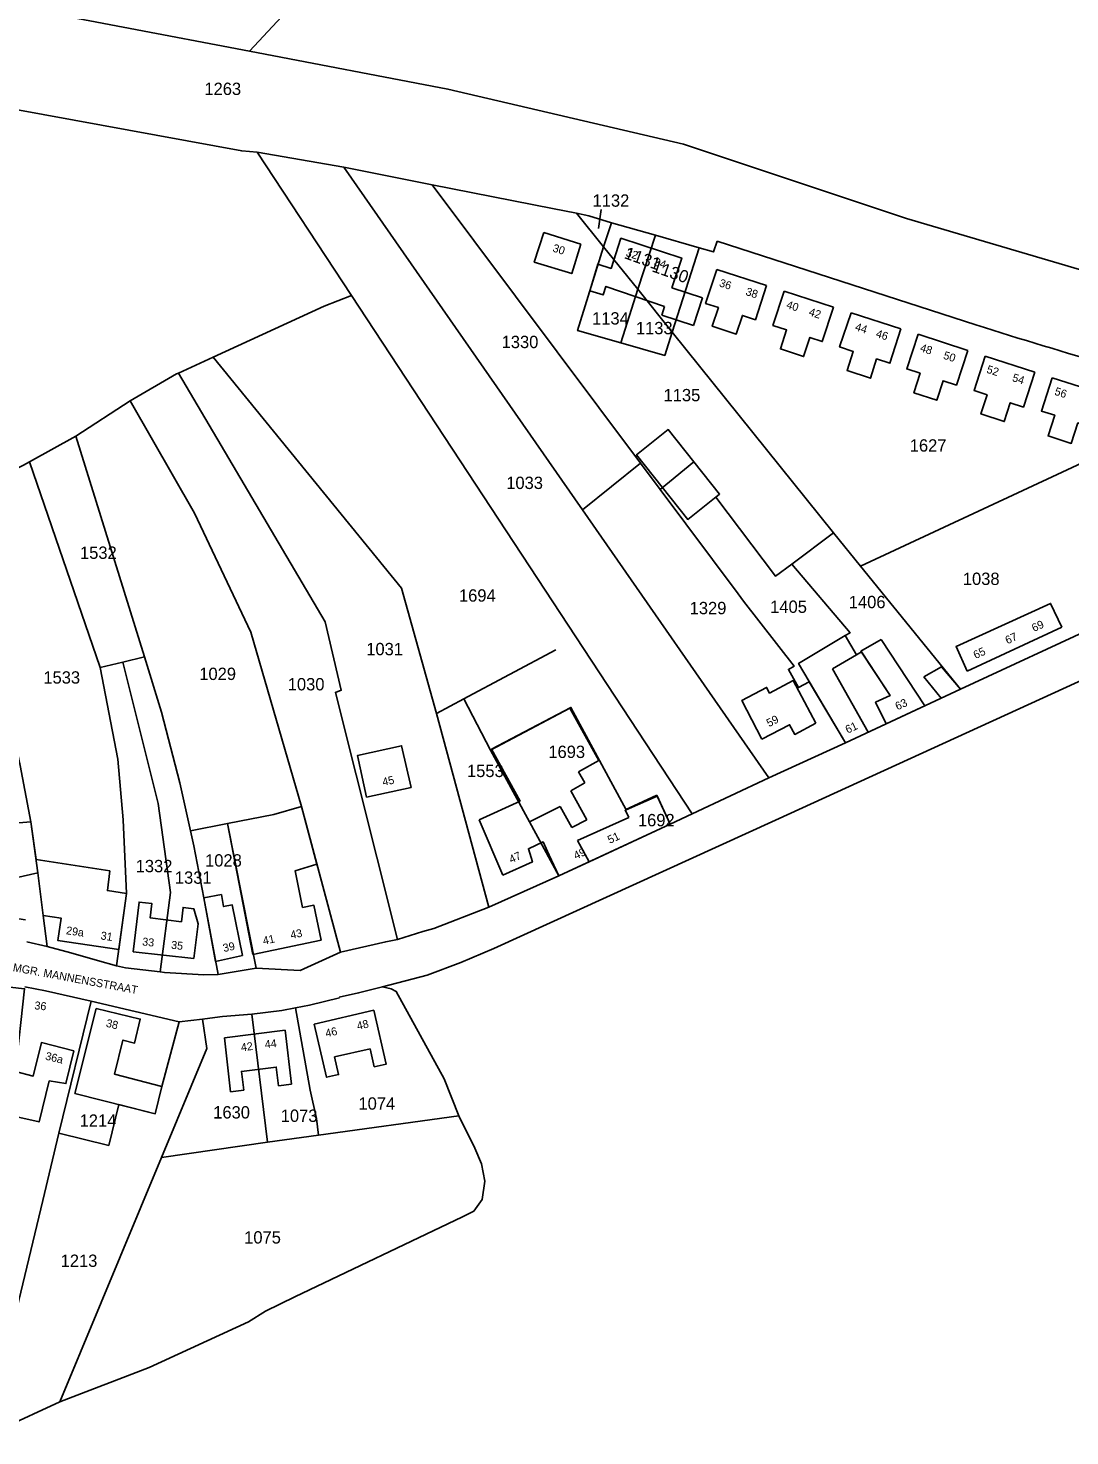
# Model space of a CAD drawing. Extents: x 191922 to 199923, y 328959 to 333350.
# Drawn here: x 194421.9 to 194649.7, y 329147.8 to 329455.8 of the extents above; entities that cross this region are included whole.
import ezdxf

# ---------------------------------------------------------------- set-up
doc = ezdxf.new("R2010")
doc.units = 0
for name, color, linetype in [('bouwvlak', 7, 'Continuous'), ('enkelbestemming', 7, 'Continuous'), ('Kader', 7, 'Continuous'), ('Level 19', 7, 'Continuous'), ('Level 6', 7, 'Continuous'), ('maatvoering - maximum aantal wooneenheden', 7, 'Continuous'), ('Maatvoering_symbolen', 7, 'Continuous'), ('recreatiewoning', 7, 'Continuous')]:
    doc.layers.add(name, color=color, linetype=linetype)

msp = doc.modelspace()

# ---------------------------------------------------------------- linework, layer by layer
at = {"layer": 'bouwvlak'}
msp.add_line((194547.18, 329416.06), (194546.6, 329411.95), dxfattribs=at)
at = {"layer": 'Kader'}
for p, q in [((194585.32, 329282.52), (194675.51, 329323.7)), ((194523.73, 329254.46), (194585.32, 329282.52)), ((194516.55, 329251.37), (194523.73, 329254.46)), ((194509.18, 329248.61), (194516.55, 329251.37)), ((194499.38, 329246.05), (194509.18, 329248.61)), ((194416.2, 329149.45), (194428.78, 329155.29))]:
    msp.add_line(p, q, dxfattribs=at)
for points in [[(194499.38, 329246.05), (194501.31, 329245.64), (194502.4, 329245.04), (194512.86, 329225.91), (194516.07, 329217.81)], [(194480.24, 329178.22), (194516.85, 329195.7), (194519.34, 329196.99), (194521.21, 329199.55), (194521.76, 329203.55), (194521.06, 329207.31), (194519.59, 329210.74), (194516.07, 329217.81)], [(194428.78, 329155.29), (194448.33, 329162.79), (194470.07, 329172.77), (194473.78, 329175.13), (194480.24, 329178.22)]]:
    msp.add_lwpolyline(points, dxfattribs=at)
at = {"layer": 'Level 19'}
msp.add_line((194537.26, 329319.77), (194517.01, 329308.99), dxfattribs=at)
at = {"layer": 'Level 6'}
for p, q in [((194470.26, 329450.7), (194597.28, 329587.4)), ((194355.24, 329472.57), (194470.26, 329450.7)), ((194471.94, 329428.59), (194490.93, 329425.31)), ((194471.94, 329428.59), (194490.93, 329425.31)), ((194471.94, 329428.59), (194492.57, 329397.29)), ((194490.93, 329425.31), (194510.28, 329421.45)), ((194490.93, 329425.31), (194510.28, 329421.45)), ((194490.93, 329425.31), (194543.14, 329350.39)), ((194510.28, 329421.45), (194536.58, 329416.27)), ((194510.28, 329421.45), (194536.58, 329416.27)), ((194510.28, 329421.45), (194555.85, 329360.57)), ((194541.78, 329415.25), (194536.58, 329416.27)), ((194541.78, 329415.25), (194536.58, 329416.27)), ((194541.78, 329415.25), (194547.74, 329407.93)), ((194547.74, 329407.93), (194549.44, 329413.17)), ((194549.44, 329413.17), (194559.06, 329410.48)), ((194549.44, 329413.17), (194559.06, 329410.48)), ((194547.74, 329407.93), (194555.23, 329398.64)), ((194555.23, 329398.64), (194559.06, 329410.48)), ((194559.06, 329410.48), (194568.62, 329407.68)), ((194559.06, 329410.48), (194568.62, 329407.68)), ((194562.75, 329389.27), (194568.62, 329407.68)), ((194629.19, 329390.85), (194572.59, 329409.14)), ((194629.19, 329390.85), (194572.59, 329409.14)), ((194551.52, 329386.91), (194555.23, 329398.64)), ((194555.23, 329398.64), (194562.75, 329389.27)), ((194492.57, 329397.29), (194567.12, 329283.91)), ((194562.75, 329389.27), (194598.02, 329345.37)), ((194454.76, 329380.3), (194462.36, 329383.8)), ((194432.34, 329366.49), (194444.21, 329374.21)), ((194422.16, 329360.85), (194432.34, 329366.49)), ((194432.34, 329366.49), (194447.31, 329318.2)), ((194603.95, 329338.06), (194656.87, 329362.78)), ((194422.16, 329360.85), (194437.65, 329315.86)), ((194543.14, 329350.39), (194555.85, 329360.57)), ((194555.85, 329360.57), (194560.12, 329354.84)), ((194543.14, 329350.39), (194583.88, 329291.74)), ((194588.91, 329338.52), (194598.02, 329345.37)), ((194598.02, 329345.37), (194603.95, 329338.06)), ((194603.95, 329338.06), (194625.84, 329311.18)), ((194671.4, 329332.32), (194625.84, 329311.18)), ((194442.56, 329317.05), (194437.65, 329315.86)), ((194442.56, 329317.05), (194447.31, 329318.2)), ((194609.52, 329303.56), (194625.84, 329311.18)), ((194517.17, 329309.01), (194511.16, 329305.81)), ((194523.03, 329297.8), (194517.17, 329309.01)), ((194540.36, 329307.02), (194523.03, 329297.8)), ((194546.67, 329295.53), (194540.36, 329307.02)), ((194511.16, 329305.81), (194522.64, 329263.47)), ((194600.66, 329299.42), (194609.52, 329303.56)), ((194531.54, 329282.13), (194523.03, 329297.8)), ((194583.88, 329291.74), (194600.66, 329299.42)), ((194546.67, 329295.53), (194542.25, 329293.08)), ((194543.61, 329290.65), (194540.55, 329288.95)), ((194542.25, 329293.08), (194543.61, 329290.65)), ((194567.12, 329283.91), (194583.88, 329291.74)), ((194544.09, 329282.58), (194540.55, 329288.95)), ((194559.39, 329287.94), (194552.48, 329284.74)), ((194562.29, 329281.66), (194559.39, 329287.94)), ((194531.54, 329282.13), (194538.26, 329285.52)), ((194540.78, 329280.86), (194538.26, 329285.52)), ((194553.23, 329283.11), (194552.48, 329284.74)), ((194422.48, 329282.11), (194424.02, 329270.95)), ((194537.92, 329270.34), (194531.54, 329282.13)), ((194540.78, 329280.86), (194544.09, 329282.58)), ((194542.04, 329278.06), (194553.23, 329283.11)), ((194544.55, 329273.42), (194562.29, 329281.66)), ((194562.29, 329281.66), (194567.12, 329283.91)), ((194542.04, 329278.06), (194544.55, 329273.42)), ((194537.92, 329270.34), (194544.55, 329273.42)), ((194424.02, 329270.95), (194425.18, 329261.67)), ((194522.64, 329263.47), (194537.92, 329270.34)), ((194443.37, 329266.44), (194441.18, 329250.6)), ((194453.02, 329266.68), (194450.77, 329249.3)), ((194460.32, 329265.53), (194463.46, 329248.73)), ((194425.18, 329261.67), (194426.06, 329254.86)), ((194421.56, 329255.85), (194426.06, 329254.86)), ((194441.18, 329250.6), (194443.17, 329250.23)), ((194443.17, 329250.23), (194450.77, 329249.3)), ((194460.29, 329248.69), (194463.46, 329248.73)), ((194463.46, 329248.73), (194471.76, 329250.13)), ((194428.6, 329214.05), (194435.66, 329242.88)), ((194435.66, 329242.88), (194454.92, 329238.38)), ((194477.33, 329240.86), (194480.34, 329241.44)), ((194480.34, 329241.44), (194483.44, 329242)), ((194483.44, 329242), (194489.99, 329243.61)), ((194489.99, 329243.61), (194489.93, 329243.76)), ((194454.92, 329238.38), (194451.15, 329224.27)), ((194460.01, 329238.99), (194454.92, 329238.38)), ((194460.01, 329238.99), (194463.84, 329239.45)), ((194460.96, 329232.55), (194460.01, 329238.99)), ((194470.8, 329240.07), (194477.33, 329240.86)), ((194470.8, 329240.07), (194474.22, 329212.04)), ((194451.02, 329208.74), (194460.96, 329232.55)), ((194451.15, 329224.27), (194449.67, 329218.27)), ((194441.72, 329220.29), (194439.56, 329211.36)), ((194449.67, 329218.27), (194441.72, 329220.29)), ((194485.38, 329213.6), (194516.07, 329217.81)), ((194428.6, 329214.05), (194425.06, 329199.33)), ((194439.56, 329211.36), (194428.6, 329214.05)), ((194474.22, 329212.04), (194485.38, 329213.6)), ((194451.02, 329208.74), (194474.22, 329212.04)), ((194428.78, 329155.29), (194451.02, 329208.74)), ((194425.06, 329199.33), (194412.69, 329147.82))]:
    msp.add_line(p, q, dxfattribs=at)
for points in [[(194343.79, 329451.12), (194381.2, 329444.53), (194413.17, 329439.06), (194468.6, 329428.88), (194471.94, 329428.59)], [(194343.79, 329451.12), (194381.2, 329444.53), (194413.17, 329439.06), (194468.6, 329428.88), (194471.94, 329428.59)], [(194470.26, 329450.7), (194513.69, 329442.42), (194565.22, 329430.37), (194614.03, 329414.14), (194689.69, 329391.77), (194713.99, 329386.83)], [(194541.78, 329415.25), (194544.51, 329414.71), (194549.44, 329413.17)], [(194541.78, 329415.25), (194544.51, 329414.71), (194549.44, 329413.17)], [(194551.52, 329386.91), (194542.04, 329389.6), (194547.74, 329407.93)], [(194568.62, 329407.68), (194571.77, 329406.81), (194572.59, 329409.14)], [(194568.62, 329407.68), (194571.77, 329406.81), (194572.59, 329409.14)], [(194462.36, 329383.8), (194486.59, 329394.95), (194492.57, 329397.29)], [(194551.52, 329386.91), (194561.13, 329384.15), (194562.75, 329389.27)], [(194462.36, 329383.8), (194503.56, 329333.25), (194511.16, 329305.81)], [(194444.21, 329374.21), (194454.33, 329380.1), (194454.76, 329380.3)], [(194454.76, 329380.3), (194486.82, 329325.88), (194490.37, 329310.93), (194489.08, 329310.46), (194502.68, 329256.41)], [(194444.21, 329374.21), (194458.28, 329349.62), (194470.6, 329323.62), (194481.64, 329285.51), (194490.2, 329253.62)], [(194344.35, 329329.16), (194397.81, 329350.16), (194406.27, 329353.84), (194412.16, 329355.8), (194420.89, 329360.15), (194422.16, 329360.85)], [(194560.12, 329354.84), (194567.5, 329360.87), (194573.1, 329353.83), (194572.28, 329353.18), (194585.37, 329335.86), (194588.91, 329338.52)], [(194560.12, 329354.84), (194577.14, 329332.01), (194578.31, 329330.44), (194589.44, 329316.22), (194588.18, 329315.46), (194590.35, 329311.49), (194592.72, 329312.78), (194600.66, 329299.42)], [(194588.91, 329338.52), (194601.66, 329323.5), (194600.59, 329322.86), (194603.07, 329318.68), (194604.12, 329319.3), (194610.39, 329309.76), (194607.24, 329308.3), (194609.52, 329303.56)], [(194414.2, 329322.18), (194420.1, 329294.46), (194422.48, 329282.11)], [(194437.65, 329315.86), (194441.49, 329295.88), (194442.68, 329282.56), (194443.37, 329266.44)], [(194442.56, 329317.05), (194450.31, 329286.18), (194453.02, 329266.68)], [(194447.31, 329318.2), (194451.03, 329306.15), (194455.02, 329290.7), (194457.38, 329280.17)], [(194457.38, 329280.17), (194465.46, 329281.75), (194471.76, 329250.13)], [(194457.38, 329280.17), (194458.12, 329276.86), (194460.32, 329265.53)], [(194502.68, 329256.41), (194508.18, 329258.15), (194510.61, 329258.77), (194522.64, 329263.47)], [(194426.06, 329254.86), (194431.21, 329253.48), (194437.07, 329251.77), (194441.18, 329250.6)], [(194471.76, 329250.13), (194481.35, 329249.61), (194490.2, 329253.62)], [(194490.2, 329253.62), (194500.11, 329255.9), (194502.68, 329256.41)], [(194450.77, 329249.3), (194451.7, 329249.18), (194460.29, 329248.69)], [(194421.16, 329246.06), (194425.68, 329245.16), (194435.66, 329242.88)], [(194489.93, 329243.76), (194494.16, 329244.73), (194499.38, 329246.05)], [(194480.34, 329241.44), (194483.56, 329223.43), (194484.95, 329217.23), (194485.38, 329213.6)], [(194463.84, 329239.45), (194464.41, 329239.52), (194470.8, 329240.07)]]:
    msp.add_lwpolyline(points, dxfattribs=at)
for start, end in [(252.31461, 253.87876), (252.31462, 253.87877)]:
    msp.add_arc((194972.16, 330466.47), 1128.97, start, end, dxfattribs=at)
at = {"layer": 'recreatiewoning'}
for p, q in [((194534.67, 329411.05), (194542.76, 329408.51)), ((194572.54, 329402.99), (194583.39, 329399.48)), ((194562.7, 329398.95), (194569.4, 329396.76)), ((194569.4, 329396.76), (194567.42, 329390.71)), ((194587.21, 329398.24), (194598.05, 329394.74)), ((194561.08, 329394.86), (194560.46, 329392.98)), ((194560.46, 329392.99), (194567.42, 329390.71)), ((194601.87, 329393.51), (194612.72, 329390.01)), ((194616.54, 329388.78), (194627.4, 329385.27)), ((194631.21, 329384.03), (194642.07, 329380.52)), ((194645.88, 329379.29), (194656.74, 329375.76)), ((194647.98, 329324.7), (194627.28, 329315.12)), ((194608.46, 329322.04), (194618.03, 329307.54)), ((194605.63, 329301.75), (194597.83, 329315.57)), ((194617.8, 329313.88), (194621.55, 329309.18)), ((194625.84, 329311.18), (194600.66, 329299.42)), ((194609.52, 329303.56), (194607.24, 329308.3)), ((194523.2, 329298.05), (194529.48, 329286.63)), ((194505.62, 329289.68), (194495.9, 329287.52)), ((194529.48, 329286.63), (194520.54, 329282.58)), ((194520.54, 329282.58), (194525.73, 329270.45)), ((194459.03, 329259.8), (194458.13, 329252.21)), ((194458.13, 329252.21), (194444.83, 329253.71)), ((194485.98, 329256.25), (194471.05, 329253.11)), ((194468.73, 329252.92), (194462.89, 329251.62)), ((194464.79, 329234.89), (194478.06, 329236.53)), ((194479.48, 329224.75), (194478.06, 329236.53))]:
    msp.add_line(p, q, dxfattribs=at)
for points in [[(194542.76, 329408.51), (194540.77, 329402.05), (194532.56, 329404.57), (194534.67, 329411.05)], [(194546.51, 329404.11), (194549.37, 329403.18), (194551.53, 329409.81), (194564.83, 329405.47), (194562.7, 329398.95)], [(194561.08, 329394.86), (194548.25, 329399.26), (194547.67, 329397.38), (194544.72, 329398.31), (194546.51, 329404.11)], [(194583.39, 329399.48), (194580.96, 329391.95), (194578.09, 329392.91), (194576.75, 329388.82), (194571.5, 329390.55), (194572.84, 329394.61), (194570.04, 329395.53), (194572.54, 329402.99)], [(194598.05, 329394.74), (194595.56, 329387.2), (194592.87, 329388.09), (194591.49, 329383.91), (194586.43, 329385.59), (194587.78, 329389.74), (194584.77, 329390.74), (194587.21, 329398.24)], [(194612.72, 329390.01), (194610.38, 329382.45), (194607.46, 329383.4), (194606.12, 329379.17), (194600.99, 329380.83), (194602.36, 329385.04), (194599.36, 329386.01), (194601.87, 329393.51)], [(194627.4, 329385.27), (194624.92, 329377.68), (194622.01, 329378.64), (194620.6, 329374.35), (194615.6, 329376), (194616.98, 329380.25), (194614.06, 329381.22), (194616.54, 329388.78)], [(194642.07, 329380.52), (194639.55, 329372.87), (194636.69, 329373.8), (194635.36, 329369.7), (194630.26, 329371.35), (194631.61, 329375.53), (194628.76, 329376.46), (194631.21, 329384.03)], [(194656.74, 329375.76), (194654.36, 329368.47), (194651.49, 329369.4), (194650.03, 329364.91), (194644.95, 329366.57), (194646.41, 329371.06), (194643.51, 329372), (194645.88, 329379.29)], [(194573.1, 329353.83), (194566.16, 329348.29), (194554.95, 329362.42), (194561.88, 329367.95), (194573.1, 329353.83)], [(194647.98, 329324.7), (194645.5, 329329.93), (194624.83, 329320.46), (194627.28, 329315.12)], [(194597.83, 329315.57), (194603.07, 329318.68), (194600.59, 329322.86), (194590.4, 329316.79), (194600.66, 329299.42)], [(194607.24, 329308.3), (194610.39, 329309.76), (194604.02, 329319.44), (194608.46, 329322.04)], [(194625.84, 329311.18), (194621.67, 329316.06), (194617.8, 329313.88)], [(194594.15, 329303.71), (194589.21, 329313.02), (194584.04, 329310.29), (194583.4, 329311.53), (194577.96, 329308.67), (194582.36, 329300.19)], [(194562.29, 329281.66), (194559.47, 329287.73), (194552.71, 329284.79), (194540.6, 329307.16), (194523.2, 329298.05)], [(194594.15, 329303.71), (194589.54, 329301.25), (194588.41, 329303.37), (194582.36, 329300.19)], [(194505.62, 329289.68), (194503.56, 329298.78), (194493.89, 329296.61), (194495.9, 329287.52)], [(194485.98, 329256.25), (194484.4, 329263.9), (194481.89, 329263.41), (194480.28, 329271.4), (194485.01, 329272.86), (194481.64, 329285.51), (194475.61, 329283.76), (194465.46, 329281.75), (194471.05, 329253.11)], [(194439.74, 329271.41), (194423.61, 329273.93), (194422.48, 329282.11), (194408.44, 329280.94)], [(194562.29, 329281.66), (194537.92, 329270.34), (194535.82, 329274.88)], [(194535.82, 329274.88), (194534.49, 329277.74), (194531.31, 329276.26), (194532.17, 329273.38), (194525.73, 329270.45)], [(194421.33, 329260.67), (194415.92, 329261.47), (194415.28, 329269), (194424.02, 329270.95)], [(194441.73, 329254.22), (194428.37, 329256.21), (194429.08, 329261.08), (194425.18, 329261.67), (194424.02, 329270.95)], [(194439.74, 329271.41), (194439.21, 329267.11), (194443.37, 329266.44), (194441.73, 329254.22)], [(194468.73, 329252.92), (194466.53, 329263.95), (194464.64, 329263.61), (194464.15, 329266.24), (194460.32, 329265.53), (194462.89, 329251.62)], [(194444.83, 329253.71), (194446.13, 329264.59), (194448.95, 329264.24), (194448.58, 329261.1), (194455.39, 329260.28), (194455.76, 329263.41), (194458.1, 329263.14), (194459.03, 329259.8)], [(194431.87, 329232.07), (194430.14, 329224.87), (194426.48, 329225.46), (194424.28, 329216.49), (194418.09, 329217.91), (194417.84, 329215.55), (194411.34, 329216.11), (194411.75, 329222.96), (194414.11, 329222.82), (194415.85, 329240.45), (194413.99, 329240.76), (194414.61, 329246.31)], [(194431.87, 329232.07), (194424.79, 329233.84), (194423, 329226.51), (194419.1, 329227.49), (194421.11, 329245.61), (194414.61, 329246.31)], [(194451.15, 329224.27), (194449.67, 329218.27), (194432.09, 329222.74), (194436.74, 329241.33)], [(194436.74, 329241.33), (194446.41, 329239), (194445.16, 329233.75), (194442.61, 329234.38), (194440.79, 329226.97), (194451.15, 329224.27)], [(194484.46, 329237.87), (194497.48, 329240.92), (194500.22, 329229.16), (194497.58, 329228.54)], [(194484.46, 329237.87), (194487.17, 329226.25), (194489.79, 329226.84), (194488.9, 329230.7), (194496.68, 329232.47), (194497.58, 329228.54)], [(194464.79, 329234.89), (194466.17, 329223.11), (194469.03, 329223.46), (194468.54, 329227.55), (194476.15, 329228.47), (194476.64, 329224.42), (194479.48, 329224.75)]]:
    msp.add_lwpolyline(points, dxfattribs=at)

# ---------------------------------------------------------------- texts
at = {"layer": 'enkelbestemming'}
for s, rotation, p in [('1263', 0, (194460.43, 329441.13)), ('1131', 339.9922, (194552.06, 329405.48)), ('1130', 340.5854, (194558.15, 329402.57))]:
    msp.add_text(s, height=2.7, rotation=rotation, dxfattribs=at).set_placement(p)
for s, p in [('1132', (194545.33, 329416.69)), ('1134', (194545.22, 329390.92)), ('1133', (194554.81, 329388.8)), ('1330', (194525.44, 329385.76)), ('1135', (194560.86, 329374.13)), ('1627', (194614.71, 329363.12)), ('1033', (194526.45, 329354.94)), ('1532', (194433.22, 329339.66)), ('1038', (194626.32, 329333.95)), ('1694', (194516.11, 329330.3)), ('1406', (194601.37, 329328.87)), ('1329', (194566.57, 329327.55)), ('1405', (194584.18, 329327.84)), ('1031', (194495.83, 329318.58)), ('1029', (194459.31, 329313.16)), ('1533', (194425.21, 329312.37)), ('1030', (194478.66, 329310.89)), ('1693', (194535.66, 329296.1)), ('1553', (194517.86, 329291.93)), ('1692', (194555.25, 329281.16)), ('1332', (194445.4, 329271.11)), ('1028', (194460.58, 329272.35)), ('1331', (194453.97, 329268.59)), ('1630', (194462.36, 329217.24)), ('1074', (194494.13, 329219.17)), ('1214', (194433.13, 329215.43)), ('1073', (194477.13, 329216.5)), ('1075', (194469.13, 329189.89)), ('1213', (194428.99, 329184.78))]:
    msp.add_text(s, height=2.7, dxfattribs=at).set_placement(p)
at = {"layer": 'maatvoering - maximum aantal wooneenheden'}
for s, rotation, p in [('30', 342.5981, (194536.47, 329406.92)), ('32', 341.9277, (194552.47, 329405.93)), ('34', 341.9277, (194558.61, 329403.92)), ('36', 342.109, (194572.89, 329399.3)), ('38', 341.9277, (194578.67, 329397.42)), ('40', 342.0544, (194587.58, 329394.55)), ('42', 342.0544, (194592.48, 329392.97)), ('44', 342.1636, (194602.6, 329389.7)), ('46', 342.1636, (194607.16, 329388.23)), ('48', 342.109, (194616.82, 329385.12)), ('50', 342.109, (194621.91, 329383.47)), ('52', 342.109, (194631.37, 329380.41)), ('54', 342.109, (194636.98, 329378.59)), ('56', 341.9822, (194646.23, 329375.6)), ('69', 24.8472, (194641.88, 329323.64)), ('67', 24.8472, (194636.07, 329320.95)), ('65', 24.8472, (194629.11, 329317.73)), ('63', 25.0273, (194612.02, 329306.5)), ('59', 27.6677, (194583.93, 329302.82)), ('61', 25.0273, (194601.12, 329301.41)), ('45', 12.535, (194499.55, 329289.97)), ('51', 24.8992, (194549.1, 329277.3)), ('47', 24.4867, (194527.54, 329273.03)), ('49', 24.8992, (194541.68, 329273.85)), ('29a', 351.5457, (194430.09, 329257.57)), ('31', 351.5457, (194437.65, 329256.44)), ('33', 353.5648, (194446.76, 329255.11)), ('41', 11.8385, (194473.4, 329255.24)), ('43', 11.8385, (194479.42, 329256.5)), ('35', 353.5648, (194453.08, 329254.39)), ('39', 12.1308, (194464.68, 329253.64)), ('36', 354.3749, (194423.19, 329241.14)), ('38', 346.395, (194438.79, 329237.34)), ('48', 13.1322, (194493.98, 329236.6)), ('46', 13.1322, (194487.09, 329234.99)), ('42', 7.0112, (194468.52, 329231.93)), ('44', 7.0112, (194473.74, 329232.57)), ('36a', 346.0472, (194425.51, 329230.15))]:
    msp.add_text(s, height=1.75, rotation=rotation, dxfattribs=at).set_placement(p)
at = {"layer": 'Maatvoering_symbolen'}
msp.add_text('MGR. MANNENSSTRAAT', height=1.75, rotation=349.5106, dxfattribs=at).set_placement((194418.44, 329249.5))

doc.saveas('drawing.dxf')
